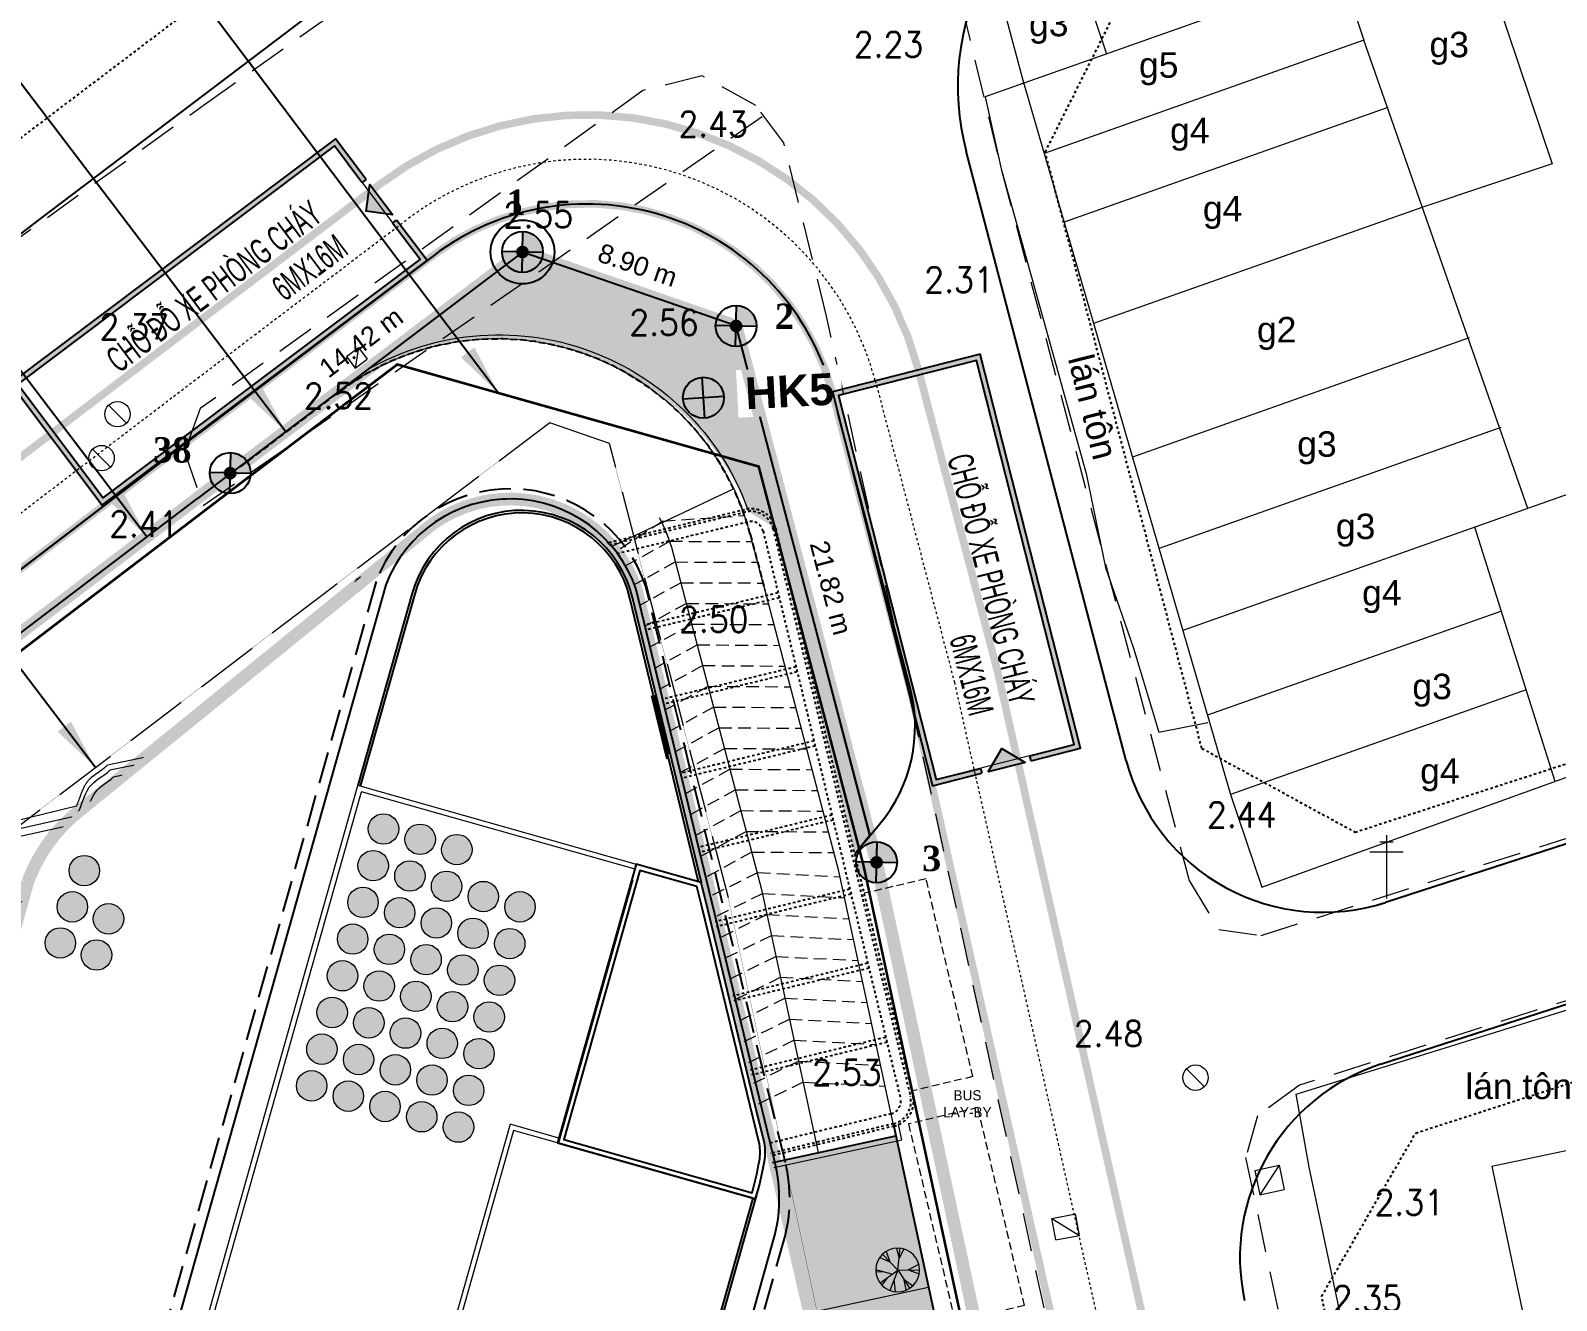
# Model space of a CAD drawing. Header units: millimetres. Extents: x 583747 to 596416, y 2304962 to 2309584.
# Drawn here: x 595649.3 to 595709.4, y 2307300.4 to 2307350.4 of the extents above; entities that cross this region are included whole.
import ezdxf
from ezdxf.enums import TextEntityAlignment as Align
from ezdxf.xclip import XClip

# ---------------------------------------------------------------- set-up
doc = ezdxf.new("R2010")
doc.units = ezdxf.units.MM
doc.set_wipeout_variables(frame=1)
for name, pattern in [('DASH', [0.35, 0.25, -0.1]), ('DASH2-1', [3, 2, -1]), ('DASHDOT', [1, 0.5, -0.25, 0, -0.25]), ('DASHED', [4.5, 3, -1.5]), ('HIDDEN', [0.375, 0.25, -0.125]), ('{Long Duong}', [2.3, 1.5, -0.8]), ('{qui hoach}', [1.3, 0, -1.3])]:
    doc.linetypes.add(name, pattern=pattern)
doc.layers.get('DEFPOINTS').update_dxf_attribs({"color": 5})
for name, color, linetype in [('A-ANNO-ROOM', 50, 'Continuous'), ('A-GLAZ', 135, 'Continuous'), ('A-PLOT LINE', 6, 'DASHDOT'), ('A-WALL', 11, 'Continuous'), ('AFP-KERB-LINE', 2, 'Continuous'), ('canopy', 2, 'DASH'), ('ccu12-Thay', 7, 'Continuous'), ('IDEA - dim', 251, 'Continuous'), ('K2', 2, 'Continuous'), ('KT-Kich thuoc', 159, 'Continuous'), ('KT-Vat lieu', 250, 'Continuous'), ('Xref_NT1+NT2_MBDV Cot vach_220729$0$ccu12-Thay', 7, 'Continuous'), ('Xref_ST_MBDV Cot vach 30.7.2022$0$Xref_ST_MBDV Cot vach 30.7.2022|Xref_ST_MBDV Cot vach 30.7.2022|Xref_ST_MBDV Cot vach 30.7.2022|Xref_ST_MBDV Cot vach 30.7.2022|A-CORE-OTLN', 2, 'Continuous')]:
    doc.layers.add(name, color=color, linetype=linetype)
for name, color, linetype, lineweight in [('A-GENM-____-OTLN', 13, 'Continuous', 9), ('bo dat CXCL', 95, 'Continuous', 18), ('Code Cao do', 7, 'Continuous', 0), ('duong chua chay', 1, 'Continuous', 15), ('Duong RG Thua', 7, 'Continuous', 0), ('Ghi chu nha', 7, 'Continuous', 0), ('GT NEW', 1, 'Continuous', 13), ('hatch', 45, 'Continuous', 5), ('KT-Chu viet', 255, 'Continuous', 20), ('KT-DV2', 7, 'Continuous', 15), ('KT-Ghi chu', 7, 'Continuous', 15), ('KT-NEN', 250, 'Continuous', 0), ('KT-Net khuat', 8, 'HIDDEN', 18), ('KT-Net thay', 7, 'Continuous', 20), ('KT-TMB', 7, 'Continuous', 0), ('KT_lo dat', 1, 'Continuous', 40), ('KT_Ms', 100, 'Continuous', 5), ('Level 15', 7, 'Continuous', 0), ('Long Duong_ Phan Cach chat lieu rair mat', 7, 'Continuous', 0), ('moc', 7, 'Continuous', 0), ('Nghia dia_ Ghi chu §T XH', 7, 'Continuous', 0), ('đường pccc', 6, 'Continuous', 13)]:
    doc.layers.add(name, color=color, linetype=linetype, lineweight=lineweight)
doc.layers.add('A-TREES', color=7, linetype='Continuous', lineweight=5, true_color=0x4b833f)
doc.styles.add('220126_HDN_HBA typical plan$0$211210_HDN_HBA_TYPICAL PLAN CORE OPT 1$0$HBA-Text', font='GOTHIC.TTF')
doc.styles.get("Standard").update_dxf_attribs({"font": 'arial.ttf'})
doc.styles.add('Style-.VnArial', font='')
doc.styles.add('Style-STANDARD', font='STANDARD.shx')
doc.styles.add('style6', font='')
doc.styles.add('VnAvantH', font='')
doc.styles.get('Style-.VnArial').set_extended_font_data('.VnArial')
doc.styles.get('style6').set_extended_font_data('.VnAvantH', bold=True)
doc.styles.get('VnAvantH').set_extended_font_data('.VnAvantH')
doc.dimstyles.new('ISO-25', dxfattribs={"dimtxt": 2.5, "dimasz": 2.5, "dimexe": 1.25, "dimexo": 0.625, "dimtad": 1, "dimtxsty": 'Standard', "dimcen": 2.5, "dimadec": 0, "dimazin": 0, "dimtfac": 1, "dimtmove": 0, "dimatfit": 3, "dimfxl": 0, "dimarcsym": 0})

# ---------------------------------------------------------------- blocks, each defined once
blk = doc.blocks.new('COT_DI_1')
at = {"layer": 'Nghia dia_ Ghi chu §T XH', "color": 7, "linetype": 'Continuous', "lineweight": 0}
for p, q in [((0, 49.7), (0, 0)), ((-13.1, 36.7), (13.1, 36.7)), ((-5.2, 44.5), (5.2, 44.5))]:
    blk.add_line(p, q, dxfattribs=at)
blk = doc.blocks.new('hk')
at = {"layer": 'K2'}
h = blk.add_hatch(color=256, dxfattribs=at)
h.dxf.hatch_style = 1
h.paths.add_polyline_path([(-79.57, 95.74), (-79.57, 94.3), (-78.13, 94.3, 0.006031), (-78.13, 94.33, 0.407166)])
h.paths.add_polyline_path([(-79.57, 94.3), (-81.01, 94.3, 0.006031), (-81.01, 94.26, 0.407166), (-79.57, 92.86)])
for p, q in [((-79.57, 92.86), (-79.57, 95.74)), ((-78.13, 94.3), (-81.01, 94.3))]:
    blk.add_line(p, q, dxfattribs=at)
blk.add_circle((-79.57, 94.3), 1.44, dxfattribs=at)
blk = doc.blocks.new('wwww1')
at = {"layer": 'Duong RG Thua', "color": 7, "lineweight": 0}
for p, q in [((595704.882, 2307357.594), (595709.051, 2307345.169)), ((595699.692, 2307355.852), (595701.648, 2307350.025)), ((595700.734, 2307352.75), (595686.743, 2307347.798)), ((595690.475, 2307352.589), (595691.516, 2307349.487)), ((595687.384, 2307351.59), (595688.225, 2307348.454)), ((595701.648, 2307350.025), (595689.064, 2307345.57)), ((595708.092, 2307331.602), (595701.648, 2307350.025)), ((595688.225, 2307348.454), (595696.401, 2307320.348)), ((595686.743, 2307347.798), (595687.369, 2307344.97)), ((595702.585, 2307347.377), (595689.85, 2307342.869)), ((595709.051, 2307345.169), (595703.971, 2307343.464)), ((595687.369, 2307344.97), (595688.13, 2307342.26)), ((595703.971, 2307343.464), (595691.011, 2307338.876)), ((595688.13, 2307342.26), (595690.711, 2307332.973)), ((595661.604, 2307337.579), (595662.084, 2307337.931)), ((595662.084, 2307337.931), (595661.943, 2307337.117)), ((595662.084, 2307337.931), (595662.423, 2307337.47)), ((595705.794, 2307338.312), (595692.54, 2307333.62)), ((595661.604, 2307337.579), (595661.943, 2307337.117)), ((595661.943, 2307337.117), (595662.423, 2307337.47)), ((595652.243, 2307335.663), (595652.951, 2307334.956)), ((595707.041, 2307334.789), (595693.585, 2307330.027)), ((595651.617, 2307333.937), (595652.324, 2307333.23)), ((595690.711, 2307332.973), (595691.476, 2307329.28)), ((595710.865, 2307332.583), (595694.524, 2307326.799)), ((595709.174, 2307320.861), (595706.016, 2307330.867)), ((595691.476, 2307329.28), (595692.575, 2307326.109)), ((595707.058, 2307327.565), (595695.492, 2307323.471)), ((595692.575, 2307326.109), (595693.573, 2307322.792)), ((595708.036, 2307324.466), (595696.401, 2307320.348)), ((595659.586, 2307321.614), (595669.753, 2307323.761)), ((595693.573, 2307322.792), (595695.499, 2307323.179)), ((595652.207, 2307321.509), (595657.993, 2307322.715)), ((595697.632, 2307316.698), (595714.014, 2307322.606)), ((595658.904, 2307321.246), (595659.461, 2307321.074)), ((595659.122, 2307321.454), (595659.4, 2307321.367)), ((595659.339, 2307321.661), (595659.586, 2307321.614)), ((595651.899, 2307319.496), (595658.578, 2307320.919)), ((595658.578, 2307320.919), (595659.147, 2307318.247)), ((595659.147, 2307318.247), (595667.4, 2307320.002)), ((595667.4, 2307320.002), (595681.641, 2307253.044)), ((595696.401, 2307320.348), (595697.632, 2307316.698)), ((595643.86, 2307318.175), (595650.984, 2307319.896)), ((595650.833, 2307319.461), (595651.037, 2307319.621)), ((595650.898, 2307319.168), (595651.306, 2307319.488)), ((595651.899, 2307319.496), (595652.453, 2307316.895)), ((595644.574, 2307315.219), (595652.453, 2307316.895)), ((595698.976, 2307308.551), (595716.375, 2307313.964)), ((595694.668, 2307309.553), (595695.375, 2307308.846)), ((595699.495, 2307305.679), (595698.976, 2307308.551)), ((595706.676, 2307305.722), (595717.573, 2307308.022)), ((595697.352, 2307305.552), (595698.31, 2307305.751)), ((595697.352, 2307305.552), (595697.551, 2307304.594)), ((595698.31, 2307305.751), (595697.551, 2307304.594)), ((595698.31, 2307305.751), (595698.509, 2307304.793)), ((595709.275, 2307259.466), (595699.495, 2307305.679)), ((595706.676, 2307305.722), (595713.868, 2307271.642)), ((595697.551, 2307304.594), (595698.509, 2307304.793)), ((595689.365, 2307303.662), (595690.293, 2307303.836)), ((595690.451, 2307302.994), (595690.293, 2307303.836)), ((595689.523, 2307302.82), (595689.365, 2307303.662)), ((595689.365, 2307303.662), (595690.451, 2307302.994)), ((595689.523, 2307302.82), (595690.451, 2307302.994))]:
    blk.add_line(p, q, dxfattribs=at)
at = {"layer": 'Duong RG Thua', "color": 7, "linetype": 'Continuous', "lineweight": 0}
for p, q in [((595684.688, 2307253.7), (595669.753, 2307323.761)), ((595669.51, 2307323.466), (595659.4, 2307321.367)), ((595669.278, 2307323.112), (595659.461, 2307321.074)), ((595684.101, 2307253.574), (595669.278, 2307323.112)), ((595684.394, 2307253.637), (595669.51, 2307323.466)), ((595657.92, 2307322.414), (595652.296, 2307321.304)), ((595657.887, 2307322.101), (595652.431, 2307321.025)), ((595650.833, 2307319.461), (595643.921, 2307317.921)), ((595650.898, 2307319.168), (595643.991, 2307317.629))]:
    blk.add_line(p, q, dxfattribs=at)
at = {"layer": 'Duong RG Thua', "color": 7, "lineweight": 0}
for centre in [(595652.597, 2307335.31), (595651.971, 2307333.583), (595695.021, 2307309.2)]:
    blk.add_circle(centre, 0.5, dxfattribs=at)
at = {"layer": 'Duong RG Thua', "color": 7, "linetype": 'Continuous', "lineweight": 0}
for points, knots in [([(595659.122, 2307321.454), (595658.909, 2307321.654), (595658.785, 2307321.939), (595658.551, 2307322.12), (595658.365, 2307322.263), (595658.118, 2307322.292), (595657.92, 2307322.414)], [0, 0, 0, 0, 0.557486, 0.557486, 0.557486, 1, 1, 1, 1]), ([(595659.339, 2307321.661), (595659.311, 2307321.687), (595659.285, 2307321.715), (595659.259, 2307321.744), (595659.233, 2307321.773), (595659.209, 2307321.802), (595659.185, 2307321.833), (595659.138, 2307321.895), (595659.094, 2307321.958), (595659.047, 2307322.02), (595659, 2307322.081), (595658.953, 2307322.143), (595658.904, 2307322.203), (595658.879, 2307322.232), (595658.853, 2307322.26), (595658.825, 2307322.287), (595658.811, 2307322.3), (595658.797, 2307322.313), (595658.782, 2307322.326), (595658.775, 2307322.332), (595658.768, 2307322.339), (595658.76, 2307322.345), (595658.757, 2307322.348), (595658.753, 2307322.351), (595658.749, 2307322.354), (595658.745, 2307322.357), (595658.741, 2307322.36), (595658.738, 2307322.363), (595658.724, 2307322.374), (595658.71, 2307322.384), (595658.696, 2307322.394), (595658.682, 2307322.403), (595658.667, 2307322.412), (595658.652, 2307322.421), (595658.623, 2307322.439), (595658.593, 2307322.456), (595658.562, 2307322.47), (595658.499, 2307322.499), (595658.436, 2307322.525), (595658.372, 2307322.551), (595658.307, 2307322.577), (595658.242, 2307322.599), (595658.178, 2307322.626), (595658.115, 2307322.652), (595658.052, 2307322.681), (595657.993, 2307322.715)], [0, 0, 0, 0, 0.065832, 0.065832, 0.065832, 0.131812, 0.131812, 0.131812, 0.26445, 0.26445, 0.26445, 0.396752, 0.396752, 0.396752, 0.462604, 0.462604, 0.462604, 0.495601, 0.495601, 0.495601, 0.512159, 0.512159, 0.512159, 0.520459, 0.520459, 0.520459, 0.528777, 0.528777, 0.528777, 0.558323, 0.558323, 0.558323, 0.587704, 0.587704, 0.587704, 0.646334, 0.646334, 0.646334, 0.764213, 0.764213, 0.764213, 0.882553, 0.882553, 0.882553, 1, 1, 1, 1]), ([(595658.904, 2307321.246), (595658.703, 2307321.436), (595658.589, 2307321.709), (595658.365, 2307321.876), (595658.222, 2307321.982), (595658.039, 2307322.012), (595657.887, 2307322.101)], [0, 0, 0, 0, 0.611149, 0.611149, 0.611149, 1, 1, 1, 1]), ([(595650.984, 2307319.896), (595651.002, 2307319.935), (595651.019, 2307319.974), (595651.036, 2307320.013), (595651.052, 2307320.053), (595651.067, 2307320.092), (595651.082, 2307320.132), (595651.112, 2307320.212), (595651.14, 2307320.293), (595651.17, 2307320.374), (595651.2, 2307320.454), (595651.232, 2307320.532), (595651.268, 2307320.61), (595651.286, 2307320.649), (595651.306, 2307320.686), (595651.328, 2307320.723), (595651.339, 2307320.741), (595651.35, 2307320.76), (595651.361, 2307320.778), (595651.367, 2307320.787), (595651.373, 2307320.796), (595651.379, 2307320.805), (595651.382, 2307320.809), (595651.385, 2307320.813), (595651.388, 2307320.818), (595651.391, 2307320.822), (595651.395, 2307320.827), (595651.398, 2307320.831), (595651.411, 2307320.849), (595651.425, 2307320.866), (595651.439, 2307320.884), (595651.453, 2307320.901), (595651.467, 2307320.917), (595651.483, 2307320.933), (595651.513, 2307320.965), (595651.544, 2307320.996), (595651.578, 2307321.024), (595651.646, 2307321.08), (595651.716, 2307321.133), (595651.788, 2307321.185), (595651.86, 2307321.237), (595651.934, 2307321.286), (595652.005, 2307321.338), (595652.041, 2307321.365), (595652.076, 2307321.391), (595652.11, 2307321.42), (595652.143, 2307321.448), (595652.176, 2307321.478), (595652.207, 2307321.509)], [0, 0, 0, 0, 0.061261, 0.061261, 0.061261, 0.122686, 0.122686, 0.122686, 0.245814, 0.245814, 0.245814, 0.368544, 0.368544, 0.368544, 0.429864, 0.429864, 0.429864, 0.460662, 0.460662, 0.460662, 0.476129, 0.476129, 0.476129, 0.483886, 0.483886, 0.483886, 0.49166, 0.49166, 0.49166, 0.523631, 0.523631, 0.523631, 0.555347, 0.555347, 0.555347, 0.618526, 0.618526, 0.618526, 0.745549, 0.745549, 0.745549, 0.873228, 0.873228, 0.873228, 0.936731, 0.936731, 0.936731, 1, 1, 1, 1]), ([(595651.037, 2307319.621), (595651.211, 2307319.944), (595651.268, 2307320.324), (595651.487, 2307320.627), (595651.696, 2307320.916), (595652.048, 2307321.055), (595652.296, 2307321.304)], [0, 0, 0, 0, 0.510744, 0.510744, 0.510744, 1, 1, 1, 1]), ([(595651.306, 2307319.488), (595651.471, 2307319.794), (595651.523, 2307320.156), (595651.733, 2307320.442), (595651.915, 2307320.69), (595652.216, 2307320.812), (595652.431, 2307321.025)], [0, 0, 0, 0, 0.534499, 0.534499, 0.534499, 1, 1, 1, 1])]:
    blk.add_open_spline(points, degree=3, knots=knots, dxfattribs=at)
at = {"layer": 'Long Duong_ Phan Cach chat lieu rair mat', "color": 4, "linetype": '{Long Duong}', "lineweight": 0}
for p, q in [((595656.018, 2307347.501), (595670.015, 2307357.399)), ((595685.801, 2307351.48), (595687.369, 2307344.97)), ((595675.604, 2307348.626), (595673.275, 2307348.049)), ((595677.712, 2307347.464), (595675.604, 2307348.626)), ((595673.275, 2307348.049), (595655.85, 2307335.529)), ((595625.564, 2307325.594), (595656.018, 2307347.501)), ((595655.967, 2307331.715), (595678.011, 2307347.066)), ((595678.819, 2307345.992), (595677.712, 2307347.464)), ((595680.497, 2307339.17), (595678.819, 2307345.992)), ((595687.369, 2307344.97), (595694.77, 2307316.961)), ((595697.931, 2307259.703), (595680.497, 2307339.17)), ((595655.85, 2307335.529), (595655.233, 2307333.849)), ((595655.233, 2307333.849), (595655.967, 2307331.715)), ((595697.606, 2307314.794), (595714.43, 2307320.151)), ((595694.77, 2307316.961), (595695.933, 2307315.034)), ((595695.933, 2307315.034), (595697.606, 2307314.794)), ((595717.236, 2307314.642), (595699.108, 2307308.902)), ((595699.108, 2307308.902), (595697.465, 2307307.7)), ((595697.465, 2307307.7), (595696.992, 2307306.062)), ((595696.992, 2307306.062), (595706.868, 2307259.34))]:
    blk.add_line(p, q, dxfattribs=at)
at = {"layer": 'hatch', "xscale": 0.56, "yscale": 0.56, "zscale": 0.56, "rotation": 3.617913900724599}
blk.add_blockref('hk', (595723.458, 2307286.066), dxfattribs=at)
at = {"layer": 'Nghia dia_ Ghi chu §T XH', "color": 7, "linetype": 'Continuous', "lineweight": 0, "xscale": 0.05, "yscale": 0.05, "zscale": 0.05, "rotation": 359.9972999999998}
blk.add_blockref('COT_DI_1', (595702.536, 2307316.255), dxfattribs=at)
at = {"layer": 'Code Cao do', "color": 6, "linetype": 'Continuous', "lineweight": 0, "style": 'Style-STANDARD'}
for s, p in [('2.23', (595681.569, 2307349.864)), ('2.43', (595674.671, 2307346.727)), ('2.31', (595684.345, 2307340.6)), ('2.37', (595651.886, 2307338.75)), ('2.52', (595659.925, 2307336.03)), ('2.41', (595652.267, 2307330.991)), ('2.53', (595661.815, 2307328.366)), ('3.08', (595663.653, 2307320.782)), ('2.44', (595695.468, 2307319.549)), ('3.08', (595656.376, 2307311.291)), ('2.48', (595690.229, 2307310.936)), ('2.53', (595679.931, 2307309.406)), ('2.31', (595702.064, 2307304.29)), ('2.35', (595700.411, 2307300.513))]:
    blk.add_text(s, height=1, rotation=359.9973, dxfattribs=at).set_placement(p, align=Align.MIDDLE_LEFT)
at = {"layer": 'Code Cao do', "color": 212, "linetype": 'Continuous', "lineweight": 0, "style": 'Style-STANDARD'}
for s, p in [('2.55', (595667.791, 2307343.156)), ('2.56', (595672.734, 2307338.915)), ('2.50', (595674.697, 2307327.238))]:
    blk.add_text(s, height=1, rotation=359.9973, dxfattribs=at).set_placement(p, align=Align.MIDDLE_LEFT)
at = {"layer": 'Ghi chu nha', "color": 7, "linetype": 'Continuous', "lineweight": 0, "style": 'Style-.VnArial'}
for s, rotation, p in [('g3', 359.9973, (595689.245, 2307350.685)), ('g3', 359.9973, (595705.004, 2307349.859)), ('g5', 359.9973, (595693.572, 2307349.052)), ('g4', 359.9973, (595694.796, 2307346.476)), ('g4', 359.9973, (595696.086, 2307343.401)), ('g2', 359.9973, (595698.214, 2307338.639)), ('l¸n t«n', 284.10466, (595690.987, 2307335.598)), ('g3', 359.9973, (595699.798, 2307334.137)), ('g3', 359.9973, (595701.32, 2307330.897)), ('g4', 359.9973, (595702.352, 2307328.283)), ('g3', 359.9973, (595704.329, 2307324.596)), ('g4', 359.9973, (595704.636, 2307321.268)), ('l¸n t«n', 359.9973, (595707.735, 2307308.859))]:
    blk.add_text(s, height=1, rotation=rotation, dxfattribs=at).set_placement(p, align=Align.MIDDLE_CENTER)
at = {"layer": 'K2', "color": 2, "insert": (595679.043, 2307336.211), "char_height": 1.25, "attachment_point": 5, "rotation": 3.09787, "style": 'style6', "bg_fill": 3, "box_fill_scale": 1.25, "bg_fill_color": 256, "bg_fill_true_color": 13158600, "bg_fill_transparency": 0}
blk.add_mtext('\\A1;{\\fArial|b1|i0|c0|p34;HK5}', dxfattribs=at)
blk = doc.blocks.new('Moc')
at = {"layer": 'moc', "linetype": '{qui hoach}', "lineweight": 0, "ltscale": 0.5}
h = blk.add_hatch(color=7, dxfattribs=at)
edge = h.paths.add_edge_path()
edge.add_arc((0, 0), 0.25, 0, 360)
blk = doc.blocks.new('NEN')
at = {"layer": 'Level 15', "color": 240, "linetype": 'DASH', "lineweight": 13, "ltscale": 5, "true_color": 0xed1f24, "const_width": 0.5, "flags": 128}
blk.add_lwpolyline([(595682.634, 2307317.629), (595677.108, 2307338.736), (595668.702, 2307341.648), (595657.199, 2307332.945), (595633.733, 2307315.075), (595610.101, 2307298.024, 0.685011), (595643.311, 2307173.379), (595664.098, 2307171.161), (595705.748, 2307172.441), (595712.065, 2307180.508), (595682.634, 2307317.629)], format="xyb", close=True, dxfattribs=at)
at = {"layer": 'Level 15', "color": 152, "linetype": 'DASH', "lineweight": 13, "ltscale": 5, "true_color": 0x2776bb, "const_width": 0.01, "flags": 128}
blk.add_lwpolyline([(595676.796, 2307316.238), (595672.115, 2307334.115), (595669.766, 2307334.929), (595660.826, 2307328.166), (595637.307, 2307310.255), (595613.624, 2307293.167, 0.684877), (595643.957, 2307179.345), (595664.326, 2307177.171), (595702.756, 2307178.352), (595705.609, 2307181.996)], format="xyb", close=True, dxfattribs=at)
at = {"layer": 'hatch', "xscale": 0.56, "yscale": 0.56, "zscale": 0.56, "rotation": 358.6179139007246}
for p in [(595711.974, 2307287.782), (595720.38, 2307284.87), (595700.471, 2307279.079), (595725.906, 2307263.763)]:
    blk.add_blockref('hk', p, dxfattribs=at)
at = {"layer": 'moc', "color": 7, "linetype": '{qui hoach}', "lineweight": 0, "ltscale": 0.5}
for p in [(595668.702, 2307341.648), (595677.108, 2307338.736), (595657.199, 2307332.945), (595682.634, 2307317.629)]:
    blk.add_blockref('Moc', p, dxfattribs=at)
at = {"layer": 'moc', "color": 7, "linetype": 'Continuous', "lineweight": 0, "style": 'Style-.VnArial'}
for s, rotation, p in [('8.90 m', 340.89062, (595673.232, 2307341.137)), ('14.42 m', 37.10966, (595662.347, 2307338.094)), ('21.82 m', 284.67159, (595680.839, 2307328.435))]:
    blk.add_text(s, height=0.75, rotation=rotation, dxfattribs=at).set_placement(p, align=Align.MIDDLE_CENTER)
at = {"layer": 'moc', "color": 7, "linetype": 'Continuous', "lineweight": 0, "char_height": 1, "attachment_point": 4, "line_spacing_factor": 0.6, "style": 'Style-.VnArial'}
for s, insert in [('\\f.VnTimeH|b1|i0|c00|p39;1', (595668.068, 2307343.607)), ('\\f.VnTimeH|b1|i0|c00|p39;2', (595678.63, 2307339.116)), ('\\f.VnTimeH|b1|i0|c00|p39;38', (595654.164, 2307333.855)), ('\\f.VnTimeH|b1|i0|c00|p39;3', (595684.425, 2307317.778))]:
    blk.add_mtext(s, dxfattribs=dict(at, insert=insert))
blk = doc.blocks.new('*U58')
at = {"layer": 'KT-Net khuat', "linetype": 'HIDDEN', "ltscale": 2}
blk.add_lwpolyline([(0, 3.375), (0.843, 0), (0, -3.125)], dxfattribs=at)
blk = doc.blocks.new('*U59')
at = {"layer": 'KT-Net thay', "color": 0, "linetype": 'ByBlock', "lineweight": -2, "transparency": 16777216}
for p, rotation in [((595674.485, 2307330.261), 108.9668078160873), ((595674.714, 2307329.45), 104.8523824872689), ((595674.93, 2307328.635), 104.8523824872689), ((595675.146, 2307327.82), 104.8523824872689), ((595675.361, 2307327.005), 104.7218464756258), ((595675.575, 2307326.189), 104.7218464756258), ((595675.79, 2307325.374), 104.7218464756258), ((595676.004, 2307324.558), 104.7218464756258), ((595676.218, 2307323.743), 104.7218464756258), ((595676.433, 2307322.927), 104.7218464756258), ((595676.647, 2307322.112), 104.7218464756258), ((595676.861, 2307321.296), 104.7218464756258), ((595677.075, 2307320.481), 104.7218464756258), ((595677.29, 2307319.665), 104.7218464756258), ((595677.504, 2307318.85), 104.7218464756258), ((595677.718, 2307318.034), 104.7218464756258), ((595677.933, 2307317.219), 104.7218464756258), ((595678.14, 2307316.402), 102.1642570291639), ((595678.318, 2307315.577), 102.1642570291639), ((595678.495, 2307314.753), 102.1642570291639), ((595678.673, 2307313.929), 102.1642570291639), ((595678.851, 2307313.104), 102.1642570291639), ((595679.028, 2307312.28), 102.1642570291639), ((595679.206, 2307311.456), 102.1642570291639), ((595679.384, 2307310.632), 102.1642570291639), ((595679.561, 2307309.807), 102.1642570291639), ((595679.739, 2307308.983), 102.1642570291639), ((595679.917, 2307308.159), 102.1642570291639)]:
    blk.add_blockref('*U58', p, dxfattribs=dict(at, rotation=rotation))
blk = doc.blocks.new('PLOT')
at = {"layer": 'A-PLOT LINE', "color": 251}
for p, q in [((3555902, 1301191), (3652118, 1376180)), ((3535291, 1322168), (3536675, 1334101)), ((3549110, 1302227), (3535291, 1322168)), ((3496449, 1307708), (3505442, 1321641)), ((3549110, 1302227), (3555902, 1301191))]:
    blk.add_line(p, q, dxfattribs=at)
blk.add_lwpolyline([(3693942, 1315787), (3587846, 1250138), (3580933, 1251739), (3560913, 1283575), (3562195, 1290881), (3658973, 1366308), (3665768, 1365275), (3677786, 1347968)], dxfattribs=at)
blk.add_lwpolyline([(3693942, 1315787), (3587846, 1250138), (3580933, 1251739), (3560913, 1283575), (3562195, 1290881), (3658973, 1366308), (3665768, 1365275), (3677786, 1347968)], dxfattribs=at)
blk = doc.blocks.new('qweqeqee')
at = {"layer": 'A-GENM-____-OTLN', "linetype": 'DASHED', "ltscale": 100, "extrusion": (2.68991e-06, -2.55388e-08, 1)}
for p, q in [((29938, -6060, 0), (21938, -6060, 0)), ((21938, -6060, 0), (21938, -8860, 0)), ((29938, -6060, 0), (29938, -8860, 0)), ((21938, -8860, 0), (29938, -8860, 0))]:
    blk.add_line(p, q, dxfattribs=at)
blk = doc.blocks.new('Tree')
for p, q in [((487974, 311902), (487960, 312449)), ((487050, 312107), (487470, 311867)), ((487819, 311432), (487178, 312231)), ((487324, 312329), (487470, 311867)), ((487813, 311436), (488148, 312404)), ((487974, 311902), (488380, 312288)), ((487813, 311436), (486790, 311387)), ((486823, 311654), (487333, 311413)), ((487313, 311081), (486910, 310952)), ((486977, 310843), (487813, 311436)), ((487536, 311239), (487499, 310462)), ((487813, 311436), (487804, 311436)), ((487813, 311436), (487813, 311444)), ((487813, 311436), (487813, 311427)), ((487813, 311436), (487821, 311436)), ((487813, 311436), (488815, 311227)), ((487813, 311436), (488295, 310532)), ((488054, 310984), (488456, 310663)), ((488054, 310984), (488100, 310472)), ((488836, 311401), (488359, 311322)), ((488763, 311057), (488359, 311322)), ((487524, 310836), (487406, 310519))]:
    blk.add_line(p, q)
blk.add_circle((487813, 311436), 1024)
blk = doc.blocks.new('DV')
at = {"layer": 'bo dat CXCL'}
h = blk.add_hatch(dxfattribs=at)
h.set_pattern_fill('GRASS', color=256, scale=20)
h.set_pattern_definition([(90, (-595062099.87, -2307132692.02), (-359.21, 359.21), [95.25, -623.17]), (45, (-595062099.87, -2307132692), (-359.21024484, 359.21024484), [95.25, -412.75]), (135, (-595062099.87, -2307132692), (-359.21024484, -359.21024484), [95.25, -412.75])])
edge = h.paths.add_edge_path()
edge.add_arc((605617, 194953), 10569, 18.16744, 128.87891, ccw=False)
edge.add_line((615659, 198249), (619292, 184317))
edge.add_line((619292, 184317), (619421, 184790))
edge.add_line((619421, 184790), (619625, 185204))
edge.add_line((619625, 185204), (620259, 185990))
edge.add_line((620259, 185990), (615008, 206044))
edge.add_line((615008, 206044), (606602, 208956))
edge.add_line((606602, 208956), (598983, 203181))
h = blk.add_hatch(dxfattribs=at)
h.set_pattern_fill('GRASS', color=256, scale=20, angle=6e-14)
edge = h.paths.add_edge_path()
edge.add_line((617262, 169948), (615443, 170462))
edge.add_line((615443, 170462), (614972, 172808))
edge.add_line((614972, 172808), (621293, 174170))
edge.add_line((621293, 174170), (622792, 167226))
edge.add_arc((625233, 167754), 2498, 192.18716, 235.8651)
edge.add_line((623832, 165686), (624816, 165182))
edge.add_line((624816, 165182), (625371, 162606))
edge.add_line((625371, 162606), (625926, 160032))
edge.add_line((625926, 160032), (627915, 150805))
edge.add_arc((322476, 83915), 312678, 11.97611, 12.3524, ccw=False)
edge.add_line((628348, 148797), (619337, 146072))
edge.add_arc((620599, 140193), 6013, 102.11461, 164.05752)
edge.add_line((614817, 141845), (615642, 144759))
edge.add_line((615642, 144759), (613538, 145356))
edge.add_line((613538, 145356), (618423, 162561))
edge.add_arc((614338, 163721), 4247, 344.15003, 371.50222)
edge.add_line((618500, 164568), (617270, 169946))
at = {"layer": 'AFP-KERB-LINE'}
for p, q in [((756606, 220912), (640564, 183360)), ((756606, 220912), (640564, 183360)), ((587540, 210193), (600756, 220210)), ((587540, 210193), (600756, 220210)), ((640373, 176992), (757299, 214830)), ((640373, 176992), (757299, 214830)), ((630363, 188938), (624059, 212931)), ((630363, 188938), (624059, 212931)), ((564203, 192388), (587540, 210193)), ((564203, 192388), (587540, 210193)), ((603101, 208812), (593896, 201835)), ((621855, 191808), (618813, 203384)), ((577874, 189612), (593896, 201835)), ((581928, 192704), (593896, 201835)), ((579071, 188056), (593812, 199262))]:
    blk.add_line(p, q, dxfattribs=at)
at = {"layer": 'AFP-KERB-LINE', "extrusion": (5.41606e-07, -2.51261e-06, 1)}
blk.add_line((619625, 185204), (620654, 186434), dxfattribs=at)
at = {"layer": 'AFP-KERB-LINE', "extrusion": (-5.41606e-07, 2.51261e-06, 1)}
blk.add_line((620778, 176550, 0), (622799, 167196, 0), dxfattribs=at)
at = {"layer": 'AFP-KERB-LINE', "elevation": 0}
blk.add_lwpolyline([(620282, 185989), (615011, 206051), (606602, 208956), (593812, 199262)], dxfattribs=at)
at = {"layer": 'AFP-KERB-LINE'}
for centre, radius, start, end in [((633731, 215472), 10000, 112.04489, 194.72185), ((633731, 215472), 10000, 112.04489, 194.72185), ((609141, 200843), 10000, 14.72185, 127.15991), ((616052, 190284, 0), 6000, 320.08997, 14.72185), ((638101, 190971), 8000, 194.72185, 287.93222), ((638101, 190971), 8000, 194.72185, 287.93222), ((642836, 169380), 8000, 107.93222, 192.16426), ((642836, 169380), 8000, 107.93222, 192.16426)]:
    blk.add_arc(centre, radius, start, end, dxfattribs=at)
at = {"layer": 'AFP-KERB-LINE', "extrusion": (5.41606e-07, -2.51261e-06, 1)}
blk.add_arc((621756, 183897, 0), 2500, 148.48861, 192.16655, dxfattribs=at)
at = {"layer": 'DEFPOINTS', "linetype": 'HIDDEN', "ltscale": 3000}
blk.add_circle((606602, 208956), 1256, dxfattribs=at)
at = {"layer": 'GT NEW', "color": 31}
for radius in [6000, 5750]:
    blk.add_arc((597173, 184216), radius, 74.22931, 74.22986, dxfattribs=at)
at = {"layer": 'KT-DV2', "elevation": 0}
blk.add_lwpolyline([(600487, 204321, -0.483312), (615659, 198249), (619302, 184356), (619421, 184790), (619625, 185204), (620259, 185990), (615008, 206044), (606602, 208956)], format="xyb", close=True, dxfattribs=at)
at = {"layer": 'KT-Net thay'}
for p, q in [((619048, 184588), (616146, 195632)), ((619241, 184639), (616339, 195683)), ((621293, 174170), (619048, 184588)), ((621531, 174017), (619243, 184630)), ((614939, 172801), (621293, 174170)), ((614981, 172605), (621531, 174017))]:
    blk.add_line(p, q, dxfattribs=at)
at = {"layer": 'KT-Net thay', "elevation": 0}
blk.add_lwpolyline([(614914, 199635, -0.037698), (615466, 198194), (616146, 195632)], format="xyb", dxfattribs=at)
at = {"layer": 'KT-Net thay'}
blk.add_arc((605600, 195237), 10300, 25.27509, 127.26808, dxfattribs=at)
ref = blk.add_blockref('PLOT', (-3147123, 179596, 0), dxfattribs=dict(rotation=340.0000000045929))
XClip(ref).set_block_clipping_path([(3437700.5976729654, 868981.9081885163), (3912891.8375199828, 1041937.3750337446), (3715693.8178756535, 1583734.481302836), (3240502.5780286361, 1410779.0144576086)])
at = {"extrusion": (-5.9306e-07, 2.62384e-06, 1), "rotation": 283.2803608450139}
for p in [(623341, 207034, 0), (625377, 198027, 0)]:
    blk.add_blockref('qweqeqee', p, dxfattribs=at)
at = {"layer": 'A-TREES', "xscale": -0.839999999999998, "yscale": 0.839999999999998, "zscale": 0.8400000000000002, "rotation": 251.7223285800776}
blk.add_blockref('Tree', (244449, -138150, 0), dxfattribs=at)
at = {"layer": 'A-ANNO-ROOM', "insert": (624111, 175970, 0), "char_height": 400, "width": 6126.31, "attachment_point": 2, "style": '220126_HDN_HBA typical plan$0$211210_HDN_HBA_TYPICAL PLAN CORE OPT 1$0$HBA-Text'}
blk.add_mtext('{BUS \\PLAY-BY}', dxfattribs=at)
blk = doc.blocks.new('NUT')
at = {"layer": 'KT-Ghi chu'}
h = blk.add_hatch(color=256, dxfattribs=at)
h.dxf.hatch_style = 1
edge = h.paths.add_edge_path()
edge.add_arc((596430.768, 2307264.799), 0.6, 0, 360)
blk.add_circle((596430.768, 2307264.799, 0.003), 0.6, dxfattribs=at)
blk = doc.blocks.new('WWWWW11')
at = {"layer": 'Level 15', "color": 152, "linetype": 'DASH', "lineweight": 13, "ltscale": 10, "true_color": 0x2776bb}
blk.add_line((596229.612, 2307397.298, -0.044), (596227.262, 2307398.112, -0.044), dxfattribs=at)
blk.add_wipeout([(596146.362, 2307305.657), (596147.829, 2307304.045), (596150.763, 2307303.382), (596162.049, 2307307.518), (596165.405, 2307309.519), (596173.356, 2307319.154), (596178.232, 2307322.038), (596181.416, 2307323.063), (596186.008, 2307323.59), (596189.904, 2307323.212), (596195.094, 2307321.438), (596198.037, 2307319.633), (596200.809, 2307317.333), (596204.31, 2307315.649), (596207.249, 2307314.98), (596210.789, 2307314.605), (596216.55, 2307315.16), (596219.13, 2307316.01), (596221.679, 2307317.1), (596224.911, 2307319.135), (596227.541, 2307321.466), (596238.173, 2307359.289), (596238.097, 2307360.41), (596237.72, 2307361.81), (596230.656, 2307391.559), (596229.984, 2307392.889), (596228.821, 2307394.084), (596227.287, 2307394.871), (596225.359, 2307395.106), (596223.868, 2307394.789), (596222.62, 2307394.116), (596221.017, 2307393.023), (596208.485, 2307382.634), (596207.441, 2307381.454), (596206.716, 2307380.054), (596206.42, 2307378.99), (596200.967, 2307359.539), (596199.798, 2307357.479), (596198.425, 2307356.46), (596196.218, 2307355.939), (596194.42, 2307356.28), (596193.241, 2307356.939), (596186.171, 2307362.732), (596184.792, 2307363.128), (596182.731, 2307363.47), (596180.723, 2307362.767), (596178.244, 2307360.976), (596163.216, 2307342.826), (596149.958, 2307326.671), (596148.579, 2307323.551), (596147.86, 2307321.002), (596147.222, 2307318.293), (596146.577, 2307314.761), (596146.178, 2307311.632), (596145.949, 2307308.648), (596145.977, 2307306.714)]).translate(0, 0, -0.044)
at = {"layer": 'A-GLAZ', "const_width": 0.5, "elevation": -0.044}
blk.add_lwpolyline([(596149.873, 2307326.735), (596157.522, 2307335.987), (596165.695, 2307345.885), (596177.482, 2307360.165, -0.114295), (596181.461, 2307363.123, -0.292874), (596186.918, 2307362.161), (596192.912, 2307357.211, 0.564483), (596200.997, 2307359.651), (596206.716, 2307380.054, -0.123781), (596208.485, 2307382.634), (596222.62, 2307394.116, -0.506067), (596230.659, 2307391.557), (596236.126, 2307368.978), (596238.097, 2307360.41, -0.133418), (596237.953, 2307358.187), (596227.541, 2307321.466)], format="xyb", dxfattribs=at)
at = {"layer": 'A-WALL', "color": 2, "elevation": 7.579}
for points in [[(596233.458, 2307379.018), (596233.214, 2307380.027), (596230.662, 2307380.748), (596227.561, 2307369.773), (596235.355, 2307367.571, 0.028488), (596235.703, 2307369.041, 0.086764), (596235.704, 2307369.767), (596235.214, 2307371.768)], [(596233.264, 2307378.971), (596233.047, 2307379.867), (596230.8, 2307380.502), (596227.808, 2307369.911), (596235.218, 2307367.817, 0.024713), (596235.506, 2307369.076, 0.08587), (596235.508, 2307369.726), (596235.02, 2307371.721)]]:
    blk.add_lwpolyline(points, format="xyb", close=True, dxfattribs=at)
at = {"layer": 'A-WALL', "elevation": -0.044}
blk.add_lwpolyline([(596230.513, 2307380.127), (596227.59, 2307369.782), (596235.385, 2307367.58)], dxfattribs=at)
at = {"layer": 'ccu12-Thay', "elevation": 7.579}
for points in [[(596233.227, 2307380.017), (596230.509, 2307391.242, 0.771545), (596221.843, 2307391.406), (596219.705, 2307383.838)], [(596233.116, 2307380.048), (596230.412, 2307391.218, 0.771545), (596221.94, 2307391.379), (596219.801, 2307383.811)]]:
    blk.add_lwpolyline(points, format="xyb", dxfattribs=at)
for points in [[(596222.247, 2307321.546), (596235.26, 2307367.598)], [(596222.343, 2307321.519), (596235.402, 2307367.734)]]:
    blk.add_lwpolyline(points, dxfattribs=at)
at = {"layer": 'IDEA - dim'}
for p, q in [((596231.256, 2307387.379, -0.042), (596231.858, 2307384.896, -0.042)), ((596231.354, 2307387.402, -0.042), (596231.913, 2307385.092, -0.042))]:
    blk.add_line(p, q, dxfattribs=at)
at = {"layer": 'KT-Net thay', "elevation": 7.579}
for points in [[(596208.005, 2307342.44), (596219.705, 2307383.838)], [(596208.198, 2307342.385), (596219.843, 2307383.591)], [(596219.692, 2307383.848), (596230.662, 2307380.748)], [(596219.83, 2307383.602), (596230.608, 2307380.556)], [(596227.616, 2307369.966), (596225.695, 2307370.509), (596217.041, 2307339.893)], [(596227.561, 2307369.774), (596225.834, 2307370.262), (596217.233, 2307339.839)]]:
    blk.add_lwpolyline(points, dxfattribs=at)
at = {"layer": 'Level 15', "color": 152, "linetype": 'DASH', "lineweight": 13, "ltscale": 10, "true_color": 0x2776bb}
for p, q in [((596227.262, 2307398.112, -0.044), (596218.323, 2307391.349, -0.044)), ((596234.292, 2307379.421, -0.044), (596229.612, 2307397.298, -0.044)), ((596218.323, 2307391.349, -0.044), (596194.803, 2307373.437, -0.044))]:
    blk.add_line(p, q, dxfattribs=at)
at = {"layer": 'Xref_NT1+NT2_MBDV Cot vach_220729$0$ccu12-Thay'}
for p, q in [((596220.804, 2307391.745, -0.042), (596207.656, 2307345.221, -0.042)), ((596236.123, 2307368.98, -0.042), (596230.656, 2307391.559, -0.042)), ((596223.427, 2307321.229, -0.042), (596236.066, 2307365.956, -0.042))]:
    blk.add_line(p, q, dxfattribs=at)
at = {"layer": 'Xref_NT1+NT2_MBDV Cot vach_220729$0$ccu12-Thay', "linetype": 'DASH', "ltscale": 5}
for p, q in [((596236.529, 2307369.005, -0.042), (596231.041, 2307391.669, -0.042)), ((596223.812, 2307321.12, -0.042), (596236.47, 2307365.916, -0.042))]:
    blk.add_line(p, q, dxfattribs=at)
at = {"layer": 'Xref_NT1+NT2_MBDV Cot vach_220729$0$ccu12-Thay', "linetype": 'DASH', "ltscale": 5, "elevation": -0.042}
blk.add_lwpolyline([(596220.423, 2307391.87), (596207.268, 2307345.322, 0.211174), (596207.34, 2307344.883, -0.147045), (596207.472, 2307344.567), (596206.965, 2307342.773)], format="xyb", dxfattribs=at)
at = {"layer": 'Xref_NT1+NT2_MBDV Cot vach_220729$0$ccu12-Thay', "linetype": 'DASH', "ltscale": 5}
for centre, radius, start, end in [((596225.696, 2307389.883, -0.042), 5.635, 18.4806, 159.3504), ((596225.696, 2307389.883, -0.042), 5.635, 18.4806, 159.3504), ((596230.61, 2307367.572, -0.042), 6.09, 344.22122, 13.61189)]:
    blk.add_arc(centre, radius, start, end, dxfattribs=at)
at = {"layer": 'Xref_NT1+NT2_MBDV Cot vach_220729$0$ccu12-Thay'}
for centre, radius, start, end in [((596225.696, 2307389.883, -0.042), 5.235, 18.6633, 159.1677), ((596230.331, 2307367.577, -0.042), 5.96, 344.22122, 13.61189)]:
    blk.add_arc(centre, radius, start, end, dxfattribs=at)
at = {"layer": 'KT-Kich thuoc'}
for p, rotation in [((983550.894, -44037.833, 0.064), 23.84761909978335), ((983552.338, -44038.239, 0.084), 23.84761909978335), ((983553.782, -44038.645, 0.104), 23.84761909978335), ((871238.708, -59803.308, 0.041), 21.12091195077272), ((983550.491, -44039.277, 0.021), 23.84761909978335), ((983551.935, -44039.683, 0.041), 23.84761909978335), ((983553.378, -44040.089, 0.061), 23.84761909978335), ((983550.087, -44040.721, -0.023), 23.84761909978335), ((983554.822, -44040.494, 0.081), 23.84761909978335), ((871238.236, -59804.731, -0.003), 21.12091195077272), ((871239.659, -59805.205, 0.017), 21.12091195077272), ((983551.531, -44041.127, -0.003), 23.84761909978335), ((983556.266, -44040.9, 0.101), 23.84761909978335), ((983552.975, -44041.533, 0.017), 23.84761909978335), ((983554.419, -44041.938, 0.038), 23.84761909978335), ((871237.765, -59806.154, -0.046), 21.12091195077272), ((983549.683, -44042.165, -0.066), 23.84761909978335), ((983551.127, -44042.571, -0.046), 23.84761909978335), ((983555.863, -44042.344, 0.058), 23.84761909978335), ((871239.187, -59806.628, -0.026), 21.12091195077272), ((983552.571, -44042.977, -0.026), 23.84761909978335), ((983549.28, -44043.609, -0.11), 23.84761909978335), ((983554.015, -44043.382, -0.006), 23.84761909978335), ((983555.459, -44043.788, 0.014), 23.84761909978335), ((983550.724, -44044.015, -0.09), 23.84761909978335), ((983552.167, -44044.421, -0.069), 23.84761909978335), ((983553.611, -44044.826, -0.049), 23.84761909978335), ((983548.876, -44045.053, -0.153), 23.84761909978335), ((983550.32, -44045.459, -0.133), 23.84761909978335), ((983555.055, -44045.232, -0.029), 23.84761909978335), ((983551.764, -44045.865, -0.113), 23.84761909978335), ((983548.472, -44046.497, -0.197), 23.84761909978335), ((983553.208, -44046.27, -0.093), 23.84761909978335), ((983554.652, -44046.676, -0.073), 23.84761909978335), ((983549.916, -44046.903, -0.177), 23.84761909978335), ((983551.36, -44047.309, -0.156), 23.84761909978335), ((983548.069, -44047.941, -0.24), 23.84761909978335), ((983552.804, -44047.714, -0.136), 23.84761909978335), ((983549.512, -44048.347, -0.22), 23.84761909978335), ((983554.248, -44048.12, -0.116), 23.84761909978335), ((983550.956, -44048.753, -0.2), 23.84761909978335), ((983552.4, -44049.158, -0.18), 23.84761909978335), ((983553.844, -44049.564, -0.16), 23.84761909978335)]:
    blk.add_blockref('NUT', p, dxfattribs=dict(at, rotation=rotation))
blk = doc.blocks.new('khgklh')
blk.add_wipeout([(32602, 76027), (33363, 77137), (38685, 78529), (39892, 77792), (45303, 55444), (44861, 54387), (39216, 52966), (38008, 53702)]).translate(0, 0, 0)
at = {"layer": 'canopy'}
for p, q in [((33673, 73730, 0), (39991, 75259)), ((33720, 73535, 0), (40038, 75065)), ((34379, 70814, 0), (40697, 72344)), ((34426, 70619, 0), (40744, 72149)), ((35085, 67898, 0), (41403, 69428)), ((35132, 67704, 0), (41450, 69233)), ((35791, 64982, 0), (42109, 66512)), ((35838, 64788, 0), (42156, 66318)), ((36497, 62067, 0), (42815, 63596)), ((36544, 61872, 0), (42862, 63402)), ((37203, 59151, 0), (43521, 60681)), ((37250, 58956, 0), (43568, 60486)), ((37909, 56235, 0), (44227, 57765)), ((37956, 56041, 0), (44274, 57570))]:
    blk.add_line(p, q, dxfattribs=at)
at = {"layer": 'canopy', "elevation": 0}
for points in [[(33339, 77234), (38685, 78529, -0.414214), (39892, 77792), (45298, 55467, -0.414214), (44561, 54260), (39216, 52966, -0.414214), (38008, 53702), (32602, 76027, -0.414214)], [(33363, 77137), (38708, 78431, -0.414214), (39795, 77768), (45200, 55444, -0.414214), (44538, 54357), (39192, 53063, -0.414214), (38105, 53726), (32700, 76050, -0.414214)], [(33457, 76748), (38802, 78043, -0.414214), (39406, 77674), (44812, 55350, -0.414214), (44443, 54746), (39098, 53452, -0.414214), (38494, 53820), (33088, 76145, -0.414214)]]:
    blk.add_lwpolyline(points, format="xyb", close=True, dxfattribs=at)
blk = doc.blocks.new('A$C742103E6')
at = {"layer": 'KT-Vat lieu'}
for points in [[(-2000, 11800), (-2000, 12000), (0, 12000), (0, -4000), (-6000, -4000), (-6000, 12000), (-4000, 12000), (-4000, 11800), (-5800, 11800), (-5800, -3800), (-200, -3800), (-200, 11800)], [(-2250, 12000), (-3000, 11250), (-3750, 12000)]]:
    blk.add_hatch(color=6, dxfattribs=at).paths.add_polyline_path(points)
at = {"color": 6}
blk.add_lwpolyline([(-5800, 11800), (-200, 11800), (-200, -3800), (-5800, -3800)], close=True, dxfattribs=at)
at = {"layer": 'KT-Vat lieu', "color": 6}
for p, q in [((-4000, 12000), (-4000, 11800)), ((-2000, 11800), (-2000, 12000))]:
    blk.add_line(p, q, dxfattribs=at)
for points in [[(-4000, 12000), (-6000, 12000), (-6000, -4000), (0, -4000), (0, 12000), (-2000, 12000)], [(-4000, 11800), (-5800, 11800), (-5800, -3800), (-200, -3800), (-200, 11800), (-2000, 11800)]]:
    blk.add_lwpolyline(points, dxfattribs=at)
blk.add_lwpolyline([(-2250, 12000), (-3000, 11250), (-3750, 12000)], close=True, dxfattribs=at)
at = {"layer": 'KT-Chu viet', "color": 6, "insert": (-4732, 9748, 74), "char_height": 1000, "width": 10535.88, "attachment_point": 3, "rotation": 90, "style": 'VnAvantH'}
blk.add_mtext('{\\W0.6;CHç §ç XE PHßNG CH¸Y\\P6mx16m}', dxfattribs=at)
blk = doc.blocks.new('duong pccc')
at = {"layer": 'đường pccc', "linetype": 'DASH2-1', "const_width": 300, "elevation": 0}
blk.add_lwpolyline([(11374680, 1115183), (11387824, 1131220, 0.152906), (11390586, 1137615, -0.183932), (11395774, 1147349), (11405213, 1154172, -0.341818), (11415002, 1153850), (11417161, 1152063, 0.542761), (11424364, 1154314), (11428640, 1169568, -0.162861), (11431490, 1173769), (11439897, 1180183), (11449074, 1187138, -0.532586), (11470269, 1179871), (11473394, 1167964), (11480364, 1136953), (11481704, 1130736, -0.43279), (11473830, 1119340, 0.294471), (11468950, 1115042), (11465596, 1103199, -0.194498)], format="xyb", dxfattribs=at)
at = {"layer": 'đường pccc', "linetype": 'DASH2-1', "elevation": 0}
for points, format in [([(11375953, 1113976), (11389164, 1130095, 0.152096), (11392324, 1137412, -0.18214), (11396866, 1145979), (11406238, 1152754, -0.341818), (11413886, 1152503), (11416045, 1150715, 0.542761), (11426049, 1153842), (11430325, 1169095, -0.162861), (11432552, 1172378), (11440957, 1178790), (11450131, 1185743, -0.532469), (11468578, 1179422), (11471693, 1167550), (11478655, 1136577), (11479993, 1130368, -0.43279), (11473570, 1121071, 0.294471), (11467266, 1115519), (11463912, 1103676, -0.194498)], "xyb"), ([(11377229, 1112772, 300, 300, 0), (11390505, 1128971, 300, 300, 0.151411), (11394062, 1137208, 300, 300, 0), (11394062, 1137208, 300, 300, -0.179997), (11397963, 1144612, 300, 300, 0), (11407264, 1151335, 300, 300, -0.341818), (11412770, 1151155, 300, 300, 0), (11414929, 1149367, 300, 300, 0.542761), (11427734, 1153369, 300, 300, 0), (11432010, 1168623, 300, 300, -0.162861), (11433613, 1170986, 300, 300, 0), (11442016, 1177397, 300, 300, 0), (11451188, 1184349, 300, 300, -0.532322), (11466886, 1178973, 300, 300, 0), (11469993, 1167136, 300, 300, 0), (11476946, 1136200, 300, 300, 0), (11478283, 1129999, 300, 300, -0.43279), (11473310, 1122801, 300, 300, 0.294471), (11465582, 1115996, 300, 300, 0), (11462228, 1104152, 300, 300, -0.194498)], "xyseb")]:
    blk.add_lwpolyline(points, format=format, dxfattribs=at)
at = {"layer": 'đường pccc', "extrusion": (-0.000125787, -9.45643e-05, 1), "rotation": 306.9587872780305}
blk.add_blockref('A$C742103E6', (11441355, 1176924, -1552), dxfattribs=at)
at = {"layer": 'đường pccc', "rotation": 194.282318835911}
blk.add_blockref('A$C742103E6', (11467878, 1175098, 0), dxfattribs=at)

msp = doc.modelspace()

# ---------------------------------------------------------------- block references
at = {"layer": 'KT-DV2', "xscale": 0.001, "yscale": 0.001, "zscale": 0.001}
msp.add_blockref('DV', (595062.1, 2307132.692), dxfattribs=at)

# ---------------------------------------------------------------- next in the draw order: block references
at = {"layer": 'KT_Ms', "xscale": 0.001, "yscale": 0.001, "zscale": 0.001}
msp.add_blockref('khgklh', (595638.765, 2307252.988, 0), dxfattribs=at)

# ---------------------------------------------------------------- next in the draw order: block references
at = {"layer": 'KT-NEN', "lineweight": 0}
msp.add_blockref('wwww1', (0.167, -0.045, -0.002), dxfattribs=at)

# ---------------------------------------------------------------- next in the draw order: linework, layer by layer
at = {"layer": 'DEFPOINTS', "linetype": 'HIDDEN'}
for points in [[(595657.609, 2307333.194), (595661.463, 2307336.126, -0.534771), (595677.662, 2307330.547), (595678.243, 2307328.336)], [(595660.725, 2307327.397), (595665.399, 2307330.953, -0.534771), (595671.375, 2307328.895), (595671.956, 2307326.684)]]:
    msp.add_lwpolyline(points, format="xyb", dxfattribs=at)
at = {"layer": 'DEFPOINTS', "linetype": 'HIDDEN', "ltscale": 3000}
msp.add_circle((595668.702, 2307341.648), 1.256, dxfattribs=at)
msp.add_circle((595668.702, 2307341.648), 1.256, dxfattribs=at)
msp.add_circle((595668.702, 2307341.648), 1.256, dxfattribs=at)
msp.add_circle((595668.702, 2307341.648), 1.256, dxfattribs=at)
at = {"layer": 'KT-Kich thuoc'}
for p, q in [((595673.319, 2307317.314, 7.62), (595675.292, 2307315.562)), ((595677.038, 2307305.492), (595683.393, 2307306.862))]:
    msp.add_line(p, q, dxfattribs=at)
at = {"layer": 'KT-Net khuat', "linetype": 'HIDDEN', "ltscale": 3000}
msp.add_lwpolyline([(595671.136, 2307329.552, -0.049369), (595671.39, 2307328.838), (595674.824, 2307315.769), (595678.321, 2307299.544), (595684.675, 2307300.914), (595681.147, 2307317.28), (595678.246, 2307328.324), (595677.661, 2307330.547, 0.046068), (595677.014, 2307332.327), (595671.136, 2307329.552)], format="xyb", dxfattribs=at)
at = {"layer": 'KT-Net thay'}
for points in [[(595674.085, 2307331.201, -0.044031), (595674.56, 2307330.033), (595675.224, 2307327.527), (595678.107, 2307316.554), (595680.338, 2307306.204)], [(595674.268, 2307330.817, -0.029177), (595674.56, 2307330.033), (595675.224, 2307327.527), (595678.107, 2307316.554), (595679.917, 2307308.159)]]:
    msp.add_lwpolyline(points, format="xyb", dxfattribs=at)
at = {"layer": 'Xref_ST_MBDV Cot vach 30.7.2022$0$Xref_ST_MBDV Cot vach 30.7.2022|Xref_ST_MBDV Cot vach 30.7.2022|Xref_ST_MBDV Cot vach 30.7.2022|Xref_ST_MBDV Cot vach 30.7.2022|A-CORE-OTLN', "color": 6, "linetype": 'DASHED', "const_width": 0.1}
msp.add_lwpolyline([(595711.615, 2307180.682), (595682.12, 2307317.513), (595677.997, 2307333.206), (595663.776, 2307337.224), (595657.539, 2307332.497), (595634.085, 2307314.603), (595628.122, 2307310.293), (595626.65, 2307307.008), (595622.546, 2307304.041), (595618.965, 2307303.673), (595610.462, 2307297.527), (595608.235, 2307295.829), (595606.079, 2307294.043), (595603.998, 2307292.169), (595601.995, 2307290.213), (595600.074, 2307288.176), (595598.237, 2307286.062)], dxfattribs=at)

# ---------------------------------------------------------------- next in the draw order: block references
at = {"layer": 'duong chua chay', "xscale": 0.001, "yscale": 0.001, "zscale": 0.001}
msp.add_blockref('duong pccc', (584214.004, 2306157.171), dxfattribs=at)
at = {"layer": 'KT-Net thay'}
msp.add_blockref('*U59', (0, 0), dxfattribs=at)
at = {"layer": 'KT_lo dat'}
msp.add_blockref('NEN', (0, 0), dxfattribs=at)

# ---------------------------------------------------------------- next in the draw order: leaders
at = {"layer": 'KT-Chu viet'}
for points, override in [([(595667.75, 2307336.101, 0), (595649.219, 2307360.687, 0), (595599.522, 2307360.687, 0)], {"dimasz": 2, "dimtad": 0, "dimzin": 0, "dimfxl": 4, "dimtfill": 1, "dimarcsym": 2}), ([(595659.375, 2307334.588, 0), (595643.066, 2307356.036, 0), (595599.418, 2307356.036, 0)], {"dimasz": 2, "dimtad": 0, "dimzin": 0, "dimfxl": 4, "dimtfill": 1, "dimarcsym": 2}), ([(595653.915, 2307330.444), (595636.902, 2307352.821), (595599.542, 2307352.821)], {"dimasz": 2, "dimtad": 0, "dimzin": 0, "dimfxl": 4, "dimtfill": 1, "dimarcsym": 2}), ([(595651.879, 2307321.379), (595632.182, 2307347.284), (595599.517, 2307347.284)], {"dimasz": 2, "dimgap": 0.625, "dimtad": 0, "dimzin": 0, "dimfxl": 4, "dimtfill": 1, "dimarcsym": 2})]:
    msp.add_leader(points, dimstyle='ISO-25', override=override, dxfattribs=at)

# ---------------------------------------------------------------- next in the draw order: block references
at = {"layer": 'KT-TMB'}
msp.add_blockref('WWWWW11', (-557.482, -63.188, 0.042), dxfattribs=at)

doc.saveas('drawing.dxf')
